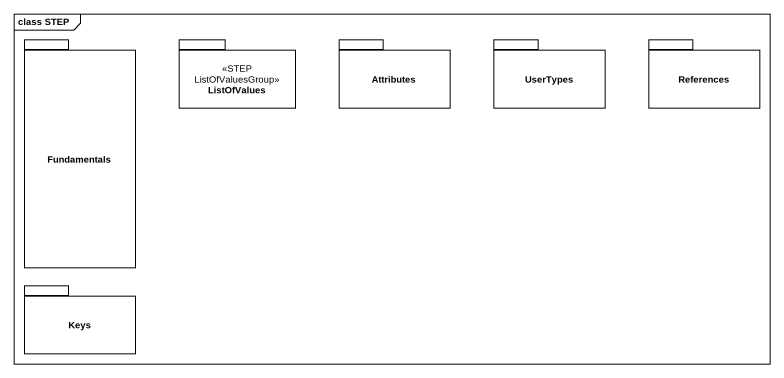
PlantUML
@startuml
mainframe class STEP
package Fundamentals {
}
package ListOfValues <<STEP ListOfValuesGroup>> {
}
package Attributes {
}
package UserTypes {
}
package References {
}
package Keys {
}
@enduml
